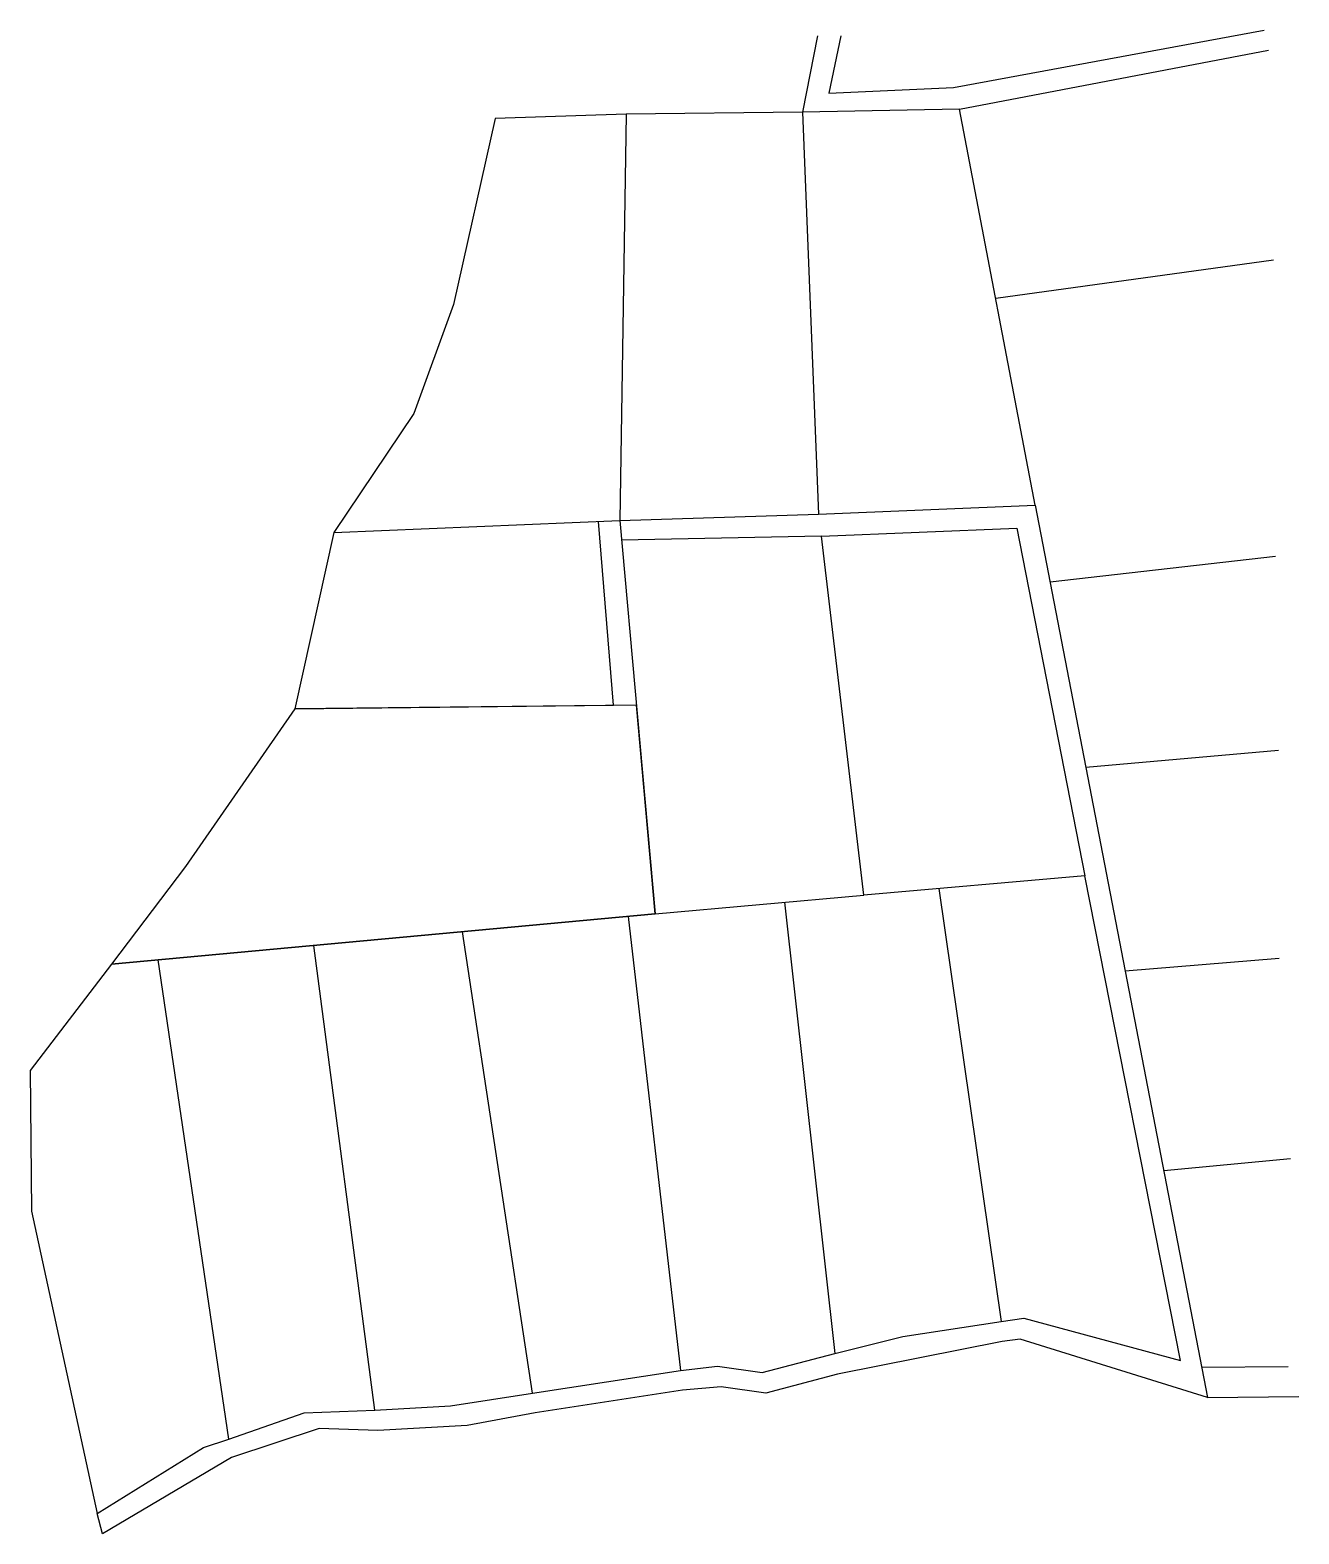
# Model space of a CAD drawing. Header units: millimetres. Extents: x 148960 to 150937, y 179078 to 179624.
# Drawn here: x 150757.7 to 150937, y 179411.2 to 179623.7 of the extents above; entities outside this region: 1.
import ezdxf

# ---------------------------------------------------------------- set-up
doc = ezdxf.new("R2010")
doc.units = ezdxf.units.MM
doc.header["$LTSCALE"] = 0.5
picture_1 = doc.add_image_def('image1.jpg', size_in_pixel=(1192, 842))

msp = doc.modelspace()

# ---------------------------------------------------------------- linework, layer by layer
at = {"color": 1}
for p, q in [((150868.95, 179622.89), (150866.8, 179612.1)), ((150872.25, 179622.89), (150870.55, 179614.79)), ((150888.15, 179615.59), (150932.05, 179623.69)), ((150889, 179612.5), (150932.66, 179620.84)), ((150870.55, 179614.79), (150888.15, 179615.59)), ((150841.9, 179611.8), (150823.4, 179611.2)), ((150841.9, 179611.8), (150841, 179554.4)), ((150866.8, 179612.1), (150841.9, 179611.8)), ((150889, 179612.5), (150866.8, 179612.1)), ((150866.8, 179612.1), (150869.1, 179555.3)), ((150899.69, 179556.54), (150889, 179612.5)), ((150823.4, 179611.2), (150817.5, 179584.9)), ((150933.35, 179591.19), (150894.11, 179585.75)), ((150817.5, 179584.9), (150811.9, 179569.5)), ((150811.9, 179569.5), (150800.6, 179552.7)), ((150869.1, 179555.3), (150899.69, 179556.54)), ((150899.69, 179556.54), (150924.05, 179430.49)), ((150800.6, 179552.7), (150841, 179554.4)), ((150840.1, 179528.3), (150838.01, 179554.27)), ((150841, 179554.4), (150869.1, 179555.3)), ((150841, 179554.4), (150846, 179498.8)), ((150800.6, 179552.7), (150795.1, 179527.8)), ((150869.5, 179552.2), (150841.25, 179551.6)), ((150869.5, 179552.2), (150897.1, 179553.3)), ((150875.49, 179501.45), (150869.5, 179552.2)), ((150897.1, 179553.3), (150906.7, 179504.2)), ((150933.65, 179549.29), (150901.79, 179545.68)), ((150795.1, 179527.8), (150779.65, 179505.49)), ((150795.1, 179527.8), (150840.1, 179528.3)), ((150934.05, 179521.89), (150906.85, 179519.47)), ((150779.65, 179505.49), (150769.2, 179491.7)), ((150906.7, 179504.2), (150875.49, 179501.45)), ((150920.2, 179435.7), (150906.7, 179504.2)), ((150846, 179498.8), (150875.49, 179501.45)), ((150886.09, 179502.39), (150894.9, 179441.2)), ((150846, 179498.8), (150769.2, 179491.7)), ((150864.29, 179500.44), (150871.4, 179436.7)), ((150842.2, 179498.45), (150849.6, 179434.3)), ((150828.7, 179431.1), (150818.8, 179496.29)), ((150806.4, 179428.7), (150797.78, 179494.34)), ((150934.15, 179492.49), (150912.41, 179490.7)), ((150769.2, 179491.7), (150757.7, 179476.7)), ((150785.8, 179424.6), (150775.81, 179492.31)), ((150757.7, 179476.7), (150757.9, 179456.8)), ((150935.75, 179464.19), (150917.87, 179462.5)), ((150757.9, 179456.8), (150767.2, 179414.1)), ((150894.9, 179441.2), (150898.09, 179441.66)), ((150898.09, 179441.66), (150920.2, 179435.7)), ((150881, 179439.1), (150894.9, 179441.2)), ((150871.4, 179436.7), (150881, 179439.1)), ((150895.05, 179438.39), (150871.75, 179433.79)), ((150897.55, 179438.69), (150895.05, 179438.39)), ((150924.05, 179430.49), (150897.55, 179438.69)), ((150861.1, 179434), (150871.4, 179436.7)), ((150828.7, 179431.1), (150849.6, 179434.3)), ((150849.6, 179434.3), (150854.82, 179434.9)), ((150854.82, 179434.9), (150861.1, 179434)), ((150871.75, 179433.79), (150861.65, 179431.09)), ((150935.45, 179434.79), (150923.23, 179434.73)), ((150817.1, 179429.3), (150828.7, 179431.1)), ((150849.85, 179431.49), (150829.05, 179428.29)), ((150855.35, 179431.99), (150849.85, 179431.49)), ((150861.65, 179431.09), (150855.35, 179431.99)), ((150796.4, 179428.3), (150806.4, 179428.7)), ((150806.4, 179428.7), (150817.1, 179429.3)), ((150924.05, 179430.49), (150936.95, 179430.59)), ((150785.8, 179424.6), (150796.4, 179428.3)), ((150829.05, 179428.29), (150819.45, 179426.49)), ((150782.2, 179423.4), (150785.8, 179424.6)), ((150798.55, 179426.09), (150786.15, 179421.99)), ((150806.85, 179425.79), (150798.55, 179426.09)), ((150819.45, 179426.49), (150806.85, 179425.79)), ((150767.2, 179414.1), (150782.2, 179423.4)), ((150786.15, 179421.99), (150767.95, 179411.19)), ((150767.95, 179411.19), (150767.2, 179414.1))]:
    msp.add_line(p, q, dxfattribs=at)
msp.add_lwpolyline([(150769.2, 179491.7), (150846, 179498.8), (150843.36, 179528.3), (150795.1, 179527.8), (150779.65, 179505.49), (150769.2, 179491.7)])

# ---------------------------------------------------------------- pictures from other files: only their frames are drawn
image = msp.add_image(picture_1, insert=(148960.25, 179078.31), size_in_units=(425.49, 300.55))
image.dxf.flags = 7

doc.saveas('drawing.dxf')
